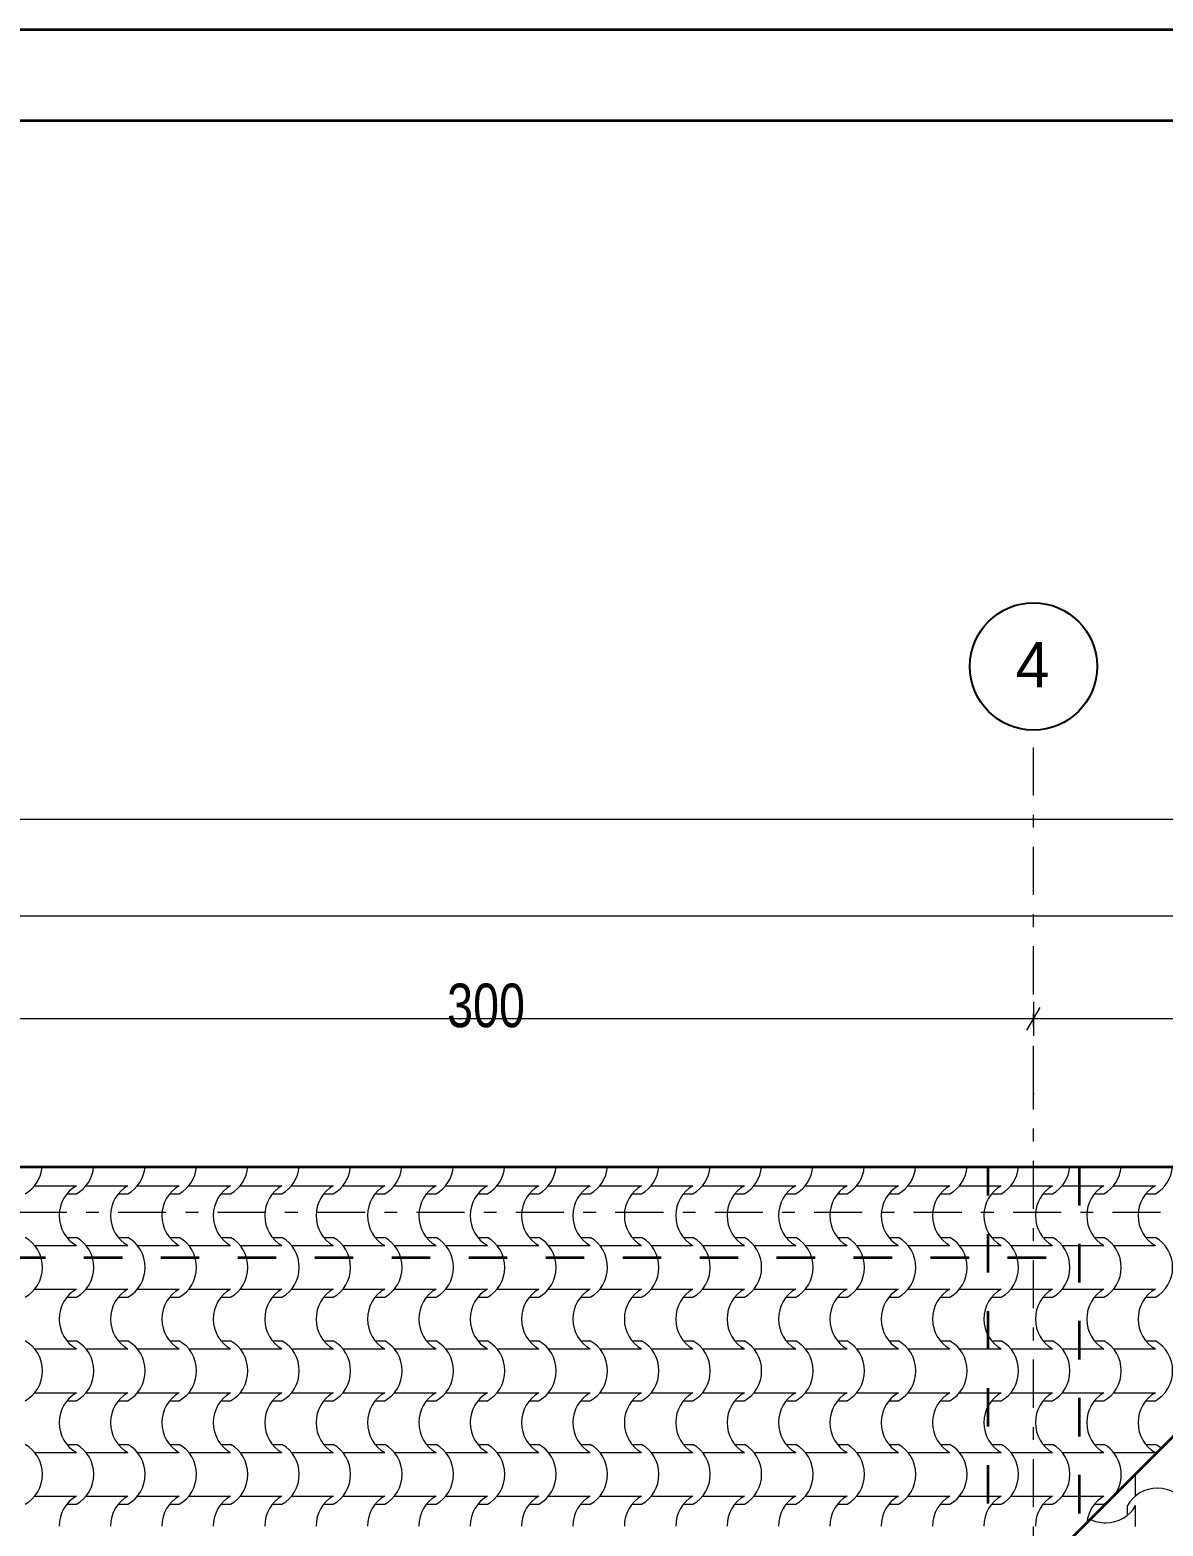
# Model space of a CAD drawing. Extents: x 1230 to 300706, y -1407 to 36108.
# Drawn here: x 249034 to 252150, y 12962 to 17075 of the extents above; entities that cross this region are included whole.
import ezdxf

# ---------------------------------------------------------------- set-up
doc = ezdxf.new("R2010")
doc.units = 0
doc.header["$LTSCALE"] = 5
doc.header["$MEASUREMENT"] = 0
doc.set_wipeout_variables(frame=1)
for name, pattern in [('- Двойно прекъснати линии', [1093.611073, 529.166651, -211.666656, 141.111112, -211.666656]), ('- Прекъснати линия', [423.333333, 211.666667, -211.666667]), ('Wipeout_Contour', [100000, 0, -100000])]:
    doc.linetypes.add(name, pattern=pattern)
for name, color, linetype, lineweight in [('1', 255, 'Continuous', 13), ('102', 254, 'Continuous', 15), ('41', 7, 'Continuous', 35), ('7', 7, 'Continuous', 25), ('85', 254, 'Continuous', 20)]:
    doc.layers.add(name, color=color, linetype=linetype, lineweight=lineweight)
doc.layers.add('65', color=7, linetype='Continuous', lineweight=20, true_color=0x4e4e4e)
doc.styles.add('GENERATED_STYLE_6', font='Cambria Math.ttf')

# ---------------------------------------------------------------- blocks, each defined once
blk = doc.blocks.new('*X44')
at = {"layer": '102', "color": 254, "linetype": 'Continuous', "lineweight": 15}
for p, q in [((265.94, 233.452), (267.086, 233.452)), ((267.086, 233.452), (268.232, 233.452)), ((267.705, 233.012), (268.232, 233.012)), ((268.765, 233.452), (269.911, 233.452)), ((269.911, 233.452), (271.057, 233.452)), ((270.53, 233.012), (271.057, 233.012)), ((271.591, 233.452), (272.736, 233.452)), ((272.736, 233.452), (273.882, 233.452)), ((273.356, 233.012), (273.882, 233.012)), ((274.416, 233.452), (275.562, 233.452)), ((275.562, 233.452), (276.708, 233.452)), ((276.181, 233.012), (276.708, 233.012)), ((277.241, 233.452), (278.387, 233.452)), ((278.387, 233.452), (279.533, 233.452)), ((279.006, 233.012), (279.533, 233.012)), ((280.067, 233.452), (281.213, 233.452)), ((281.213, 233.452), (282.359, 233.452)), ((281.832, 233.012), (282.359, 233.012)), ((282.892, 233.452), (284.038, 233.452)), ((284.038, 233.452), (285.184, 233.452)), ((284.657, 233.012), (285.184, 233.012)), ((285.718, 233.452), (286.863, 233.452)), ((286.863, 233.452), (288.009, 233.452)), ((287.483, 233.012), (288.009, 233.012)), ((288.543, 233.452), (289.689, 233.452)), ((289.689, 233.452), (290.835, 233.452)), ((290.308, 233.012), (290.835, 233.012)), ((291.368, 233.452), (292.514, 233.452)), ((292.514, 233.452), (293.66, 233.452)), ((293.133, 233.012), (293.66, 233.012)), ((294.194, 233.452), (295.34, 233.452)), ((295.34, 233.452), (296.485, 233.452)), ((295.959, 233.012), (296.485, 233.012)), ((297.019, 233.452), (298.165, 233.452)), ((298.165, 233.452), (299.311, 233.452)), ((298.784, 233.012), (299.311, 233.012)), ((299.845, 233.452), (300.99, 233.452)), ((300.99, 233.452), (302.136, 233.452)), ((301.609, 233.012), (302.136, 233.012)), ((302.67, 233.452), (303.816, 233.452)), ((303.816, 233.452), (304.962, 233.452)), ((304.435, 233.012), (304.962, 233.012)), ((305.495, 233.452), (306.641, 233.452)), ((306.641, 233.452), (307.787, 233.452)), ((307.26, 233.012), (307.787, 233.012)), ((308.321, 233.452), (309.467, 233.452)), ((309.467, 233.452), (310.612, 233.452)), ((310.086, 233.012), (310.612, 233.012)), ((311.146, 233.452), (312.292, 233.452)), ((312.292, 233.452), (313.438, 233.452)), ((312.911, 233.012), (313.438, 233.012)), ((313.972, 233.452), (315.117, 233.452)), ((315.117, 233.452), (316.263, 233.452)), ((315.736, 233.012), (316.263, 233.012)), ((316.797, 233.452), (317.943, 233.452)), ((317.943, 233.452), (319.089, 233.452)), ((318.562, 233.012), (319.089, 233.012)), ((319.622, 233.452), (320.768, 233.452)), ((320.768, 233.452), (321.914, 233.452)), ((321.387, 233.012), (321.914, 233.012)), ((322.448, 233.452), (323.594, 233.452)), ((323.594, 233.452), (324.739, 233.452)), ((324.213, 233.012), (324.739, 233.012)), ((325.273, 233.452), (326.419, 233.452)), ((326.419, 233.452), (327.565, 233.452)), ((327.038, 233.012), (327.565, 233.012)), ((267.705, 230.607), (268.232, 230.607)), ((270.53, 230.607), (271.057, 230.607)), ((273.356, 230.607), (273.882, 230.607)), ((276.181, 230.607), (276.708, 230.607)), ((279.006, 230.607), (279.533, 230.607)), ((281.832, 230.607), (282.359, 230.607)), ((284.657, 230.607), (285.184, 230.607)), ((287.483, 230.607), (288.009, 230.607)), ((290.308, 230.607), (290.835, 230.607)), ((293.133, 230.607), (293.66, 230.607)), ((295.959, 230.607), (296.485, 230.607)), ((298.784, 230.607), (299.311, 230.607)), ((301.609, 230.607), (302.136, 230.607)), ((304.435, 230.607), (304.962, 230.607)), ((307.26, 230.607), (307.787, 230.607)), ((310.086, 230.607), (310.612, 230.607)), ((312.911, 230.607), (313.438, 230.607)), ((315.736, 230.607), (316.263, 230.607)), ((318.562, 230.607), (319.089, 230.607)), ((321.387, 230.607), (321.914, 230.607)), ((324.213, 230.607), (324.739, 230.607)), ((327.038, 230.607), (327.565, 230.607)), ((265.94, 230.167), (267.086, 230.167)), ((267.086, 230.167), (268.232, 230.167)), ((268.765, 230.167), (269.911, 230.167)), ((269.911, 230.167), (271.057, 230.167)), ((271.591, 230.167), (272.736, 230.167)), ((272.736, 230.167), (273.882, 230.167)), ((274.416, 230.167), (275.562, 230.167)), ((275.562, 230.167), (276.708, 230.167)), ((277.241, 230.167), (278.387, 230.167)), ((278.387, 230.167), (279.533, 230.167)), ((280.067, 230.167), (281.213, 230.167)), ((281.213, 230.167), (282.359, 230.167)), ((282.892, 230.167), (284.038, 230.167)), ((284.038, 230.167), (285.184, 230.167)), ((285.718, 230.167), (286.863, 230.167)), ((286.863, 230.167), (288.009, 230.167)), ((288.543, 230.167), (289.689, 230.167)), ((289.689, 230.167), (290.835, 230.167)), ((291.368, 230.167), (292.514, 230.167)), ((292.514, 230.167), (293.66, 230.167)), ((294.194, 230.167), (295.34, 230.167)), ((295.34, 230.167), (296.485, 230.167)), ((297.019, 230.167), (298.165, 230.167)), ((298.165, 230.167), (299.311, 230.167)), ((299.845, 230.167), (300.99, 230.167)), ((300.99, 230.167), (302.136, 230.167)), ((302.67, 230.167), (303.816, 230.167)), ((303.816, 230.167), (304.962, 230.167)), ((305.495, 230.167), (306.641, 230.167)), ((306.641, 230.167), (307.787, 230.167)), ((308.321, 230.167), (309.467, 230.167)), ((309.467, 230.167), (310.612, 230.167)), ((311.146, 230.167), (312.292, 230.167)), ((312.292, 230.167), (313.438, 230.167)), ((313.972, 230.167), (315.117, 230.167)), ((315.117, 230.167), (316.263, 230.167)), ((316.797, 230.167), (317.943, 230.167)), ((317.943, 230.167), (319.089, 230.167)), ((319.622, 230.167), (320.768, 230.167)), ((320.768, 230.167), (321.914, 230.167)), ((322.448, 230.167), (323.594, 230.167)), ((323.594, 230.167), (324.739, 230.167)), ((325.273, 230.167), (326.419, 230.167)), ((326.419, 230.167), (327.565, 230.167)), ((265.94, 227.762), (267.086, 227.762)), ((267.086, 227.762), (268.232, 227.762)), ((267.705, 227.322), (268.232, 227.322)), ((268.765, 227.762), (269.911, 227.762)), ((269.911, 227.762), (271.057, 227.762)), ((270.53, 227.322), (271.057, 227.322)), ((271.591, 227.762), (272.736, 227.762)), ((272.736, 227.762), (273.882, 227.762)), ((273.356, 227.322), (273.882, 227.322)), ((274.416, 227.762), (275.562, 227.762)), ((275.562, 227.762), (276.708, 227.762)), ((276.181, 227.322), (276.708, 227.322)), ((277.241, 227.762), (278.387, 227.762)), ((278.387, 227.762), (279.533, 227.762)), ((279.006, 227.322), (279.533, 227.322)), ((280.067, 227.762), (281.213, 227.762)), ((281.213, 227.762), (282.359, 227.762)), ((281.832, 227.322), (282.359, 227.322)), ((282.892, 227.762), (284.038, 227.762)), ((284.038, 227.762), (285.184, 227.762)), ((284.657, 227.322), (285.184, 227.322)), ((285.718, 227.762), (286.863, 227.762)), ((286.863, 227.762), (288.009, 227.762)), ((287.483, 227.322), (288.009, 227.322)), ((288.543, 227.762), (289.689, 227.762)), ((289.689, 227.762), (290.835, 227.762)), ((290.308, 227.322), (290.835, 227.322)), ((291.368, 227.762), (292.514, 227.762)), ((292.514, 227.762), (293.66, 227.762)), ((293.133, 227.322), (293.66, 227.322)), ((294.194, 227.762), (295.34, 227.762)), ((295.34, 227.762), (296.485, 227.762)), ((295.959, 227.322), (296.485, 227.322)), ((297.019, 227.762), (298.165, 227.762)), ((298.165, 227.762), (299.311, 227.762)), ((298.784, 227.322), (299.311, 227.322)), ((299.845, 227.762), (300.99, 227.762)), ((300.99, 227.762), (302.136, 227.762)), ((301.609, 227.322), (302.136, 227.322)), ((302.67, 227.762), (303.816, 227.762)), ((303.816, 227.762), (304.962, 227.762)), ((304.435, 227.322), (304.962, 227.322)), ((305.495, 227.762), (306.641, 227.762)), ((306.641, 227.762), (307.787, 227.762)), ((307.26, 227.322), (307.787, 227.322)), ((308.321, 227.762), (309.467, 227.762)), ((309.467, 227.762), (310.612, 227.762)), ((310.086, 227.322), (310.612, 227.322)), ((311.146, 227.762), (312.292, 227.762)), ((312.292, 227.762), (313.438, 227.762)), ((312.911, 227.322), (313.438, 227.322)), ((313.972, 227.762), (315.117, 227.762)), ((315.117, 227.762), (316.263, 227.762)), ((315.736, 227.322), (316.263, 227.322)), ((316.797, 227.762), (317.943, 227.762)), ((317.943, 227.762), (319.089, 227.762)), ((318.562, 227.322), (319.089, 227.322)), ((319.622, 227.762), (320.768, 227.762)), ((320.768, 227.762), (321.914, 227.762)), ((321.387, 227.322), (321.914, 227.322)), ((322.448, 227.762), (323.594, 227.762)), ((323.594, 227.762), (324.739, 227.762)), ((324.213, 227.322), (324.739, 227.322)), ((325.273, 227.762), (326.419, 227.762)), ((326.419, 227.762), (327.565, 227.762)), ((327.038, 227.322), (327.565, 227.322)), ((267.705, 224.917), (268.232, 224.917)), ((270.53, 224.917), (271.057, 224.917)), ((273.356, 224.917), (273.882, 224.917)), ((276.181, 224.917), (276.708, 224.917)), ((279.006, 224.917), (279.533, 224.917)), ((281.832, 224.917), (282.359, 224.917)), ((284.657, 224.917), (285.184, 224.917)), ((287.483, 224.917), (288.009, 224.917)), ((290.308, 224.917), (290.835, 224.917)), ((293.133, 224.917), (293.66, 224.917)), ((295.959, 224.917), (296.485, 224.917)), ((298.784, 224.917), (299.311, 224.917)), ((301.609, 224.917), (302.136, 224.917)), ((304.435, 224.917), (304.962, 224.917)), ((307.26, 224.917), (307.787, 224.917)), ((310.086, 224.917), (310.612, 224.917)), ((312.911, 224.917), (313.438, 224.917)), ((315.736, 224.917), (316.263, 224.917)), ((318.562, 224.917), (319.089, 224.917)), ((321.387, 224.917), (321.914, 224.917)), ((324.213, 224.917), (324.739, 224.917)), ((327.038, 224.917), (327.565, 224.917)), ((265.94, 224.477), (267.086, 224.477)), ((267.086, 224.477), (268.232, 224.477)), ((268.765, 224.477), (269.911, 224.477)), ((269.911, 224.477), (271.057, 224.477)), ((271.591, 224.477), (272.736, 224.477)), ((272.736, 224.477), (273.882, 224.477)), ((274.416, 224.477), (275.562, 224.477)), ((275.562, 224.477), (276.708, 224.477)), ((277.241, 224.477), (278.387, 224.477)), ((278.387, 224.477), (279.533, 224.477)), ((280.067, 224.477), (281.213, 224.477)), ((281.213, 224.477), (282.359, 224.477)), ((282.892, 224.477), (284.038, 224.477)), ((284.038, 224.477), (285.184, 224.477)), ((285.718, 224.477), (286.863, 224.477)), ((286.863, 224.477), (288.009, 224.477)), ((288.543, 224.477), (289.689, 224.477)), ((289.689, 224.477), (290.835, 224.477)), ((291.368, 224.477), (292.514, 224.477)), ((292.514, 224.477), (293.66, 224.477)), ((294.194, 224.477), (295.34, 224.477)), ((295.34, 224.477), (296.485, 224.477)), ((297.019, 224.477), (298.165, 224.477)), ((298.165, 224.477), (299.311, 224.477)), ((299.845, 224.477), (300.99, 224.477)), ((300.99, 224.477), (302.136, 224.477)), ((302.67, 224.477), (303.816, 224.477)), ((303.816, 224.477), (304.962, 224.477)), ((305.495, 224.477), (306.641, 224.477)), ((306.641, 224.477), (307.787, 224.477)), ((308.321, 224.477), (309.467, 224.477)), ((309.467, 224.477), (310.612, 224.477)), ((311.146, 224.477), (312.292, 224.477)), ((312.292, 224.477), (313.438, 224.477)), ((313.972, 224.477), (315.117, 224.477)), ((315.117, 224.477), (316.263, 224.477)), ((316.797, 224.477), (317.943, 224.477)), ((317.943, 224.477), (319.089, 224.477)), ((319.622, 224.477), (320.768, 224.477)), ((320.768, 224.477), (321.914, 224.477)), ((322.448, 224.477), (323.594, 224.477)), ((323.594, 224.477), (324.739, 224.477)), ((325.273, 224.477), (326.419, 224.477)), ((326.419, 224.477), (327.565, 224.477)), ((265.94, 222.072), (267.086, 222.072)), ((267.086, 222.072), (268.232, 222.072)), ((267.705, 221.632), (268.232, 221.632)), ((268.765, 222.072), (269.911, 222.072)), ((269.911, 222.072), (271.057, 222.072)), ((270.53, 221.632), (271.057, 221.632)), ((271.591, 222.072), (272.736, 222.072)), ((272.736, 222.072), (273.882, 222.072)), ((273.356, 221.632), (273.882, 221.632)), ((274.416, 222.072), (275.562, 222.072)), ((275.562, 222.072), (276.708, 222.072)), ((276.181, 221.632), (276.708, 221.632)), ((277.241, 222.072), (278.387, 222.072)), ((278.387, 222.072), (279.533, 222.072)), ((279.006, 221.632), (279.533, 221.632)), ((280.067, 222.072), (281.213, 222.072)), ((281.213, 222.072), (282.359, 222.072)), ((281.832, 221.632), (282.359, 221.632)), ((282.892, 222.072), (284.038, 222.072)), ((284.038, 222.072), (285.184, 222.072)), ((284.657, 221.632), (285.184, 221.632)), ((285.718, 222.072), (286.863, 222.072)), ((286.863, 222.072), (288.009, 222.072)), ((287.483, 221.632), (288.009, 221.632)), ((288.543, 222.072), (289.689, 222.072)), ((289.689, 222.072), (290.835, 222.072)), ((290.308, 221.632), (290.835, 221.632)), ((291.368, 222.072), (292.514, 222.072)), ((292.514, 222.072), (293.66, 222.072)), ((293.133, 221.632), (293.66, 221.632)), ((294.194, 222.072), (295.34, 222.072)), ((295.34, 222.072), (296.485, 222.072)), ((295.959, 221.632), (296.485, 221.632)), ((297.019, 222.072), (298.165, 222.072)), ((298.165, 222.072), (299.311, 222.072)), ((298.784, 221.632), (299.311, 221.632)), ((299.845, 222.072), (300.99, 222.072)), ((300.99, 222.072), (302.136, 222.072)), ((301.609, 221.632), (302.136, 221.632)), ((302.67, 222.072), (303.816, 222.072)), ((303.816, 222.072), (304.962, 222.072)), ((304.435, 221.632), (304.962, 221.632)), ((305.495, 222.072), (306.641, 222.072)), ((306.641, 222.072), (307.787, 222.072)), ((307.26, 221.632), (307.787, 221.632)), ((308.321, 222.072), (309.467, 222.072)), ((309.467, 222.072), (310.612, 222.072)), ((310.086, 221.632), (310.612, 221.632)), ((311.146, 222.072), (312.292, 222.072)), ((312.292, 222.072), (313.438, 222.072)), ((312.911, 221.632), (313.438, 221.632)), ((313.972, 222.072), (315.117, 222.072)), ((315.117, 222.072), (316.263, 222.072)), ((315.736, 221.632), (316.263, 221.632)), ((316.797, 222.072), (317.943, 222.072)), ((317.943, 222.072), (319.089, 222.072)), ((318.562, 221.632), (319.089, 221.632)), ((319.622, 222.072), (320.768, 222.072)), ((320.768, 222.072), (321.914, 222.072)), ((321.387, 221.632), (321.914, 221.632)), ((322.448, 222.072), (323.594, 222.072)), ((323.594, 222.072), (324.739, 222.072)), ((324.213, 221.632), (324.739, 221.632)), ((325.273, 222.072), (326.419, 222.072)), ((326.419, 222.072), (327.565, 222.072)), ((327.038, 221.632), (327.565, 221.632)), ((267.705, 219.228), (268.232, 219.228)), ((270.53, 219.228), (271.057, 219.228)), ((273.356, 219.228), (273.882, 219.228)), ((276.181, 219.228), (276.708, 219.228)), ((279.006, 219.228), (279.533, 219.228)), ((281.832, 219.228), (282.359, 219.228)), ((284.657, 219.228), (285.184, 219.228)), ((287.483, 219.228), (288.009, 219.228)), ((290.308, 219.228), (290.835, 219.228)), ((293.133, 219.228), (293.66, 219.228)), ((295.959, 219.228), (296.485, 219.228)), ((298.784, 219.228), (299.311, 219.228)), ((301.609, 219.228), (302.136, 219.228)), ((304.435, 219.228), (304.962, 219.228)), ((307.26, 219.228), (307.787, 219.228)), ((310.086, 219.228), (310.612, 219.228)), ((312.911, 219.228), (313.438, 219.228)), ((315.736, 219.228), (316.263, 219.228)), ((318.562, 219.228), (319.089, 219.228)), ((321.387, 219.228), (321.914, 219.228)), ((324.213, 219.228), (324.739, 219.228)), ((327.038, 219.228), (327.565, 219.228)), ((265.94, 218.788), (267.086, 218.788)), ((267.086, 218.788), (268.232, 218.788)), ((268.765, 218.788), (269.911, 218.788)), ((269.911, 218.788), (271.057, 218.788)), ((271.591, 218.788), (272.736, 218.788)), ((272.736, 218.788), (273.882, 218.788)), ((274.416, 218.788), (275.562, 218.788)), ((275.562, 218.788), (276.708, 218.788)), ((277.241, 218.788), (278.387, 218.788)), ((278.387, 218.788), (279.533, 218.788)), ((280.067, 218.788), (281.213, 218.788)), ((281.213, 218.788), (282.359, 218.788)), ((282.892, 218.788), (284.038, 218.788)), ((284.038, 218.788), (285.184, 218.788)), ((285.718, 218.788), (286.863, 218.788)), ((286.863, 218.788), (288.009, 218.788)), ((288.543, 218.788), (289.689, 218.788)), ((289.689, 218.788), (290.835, 218.788)), ((291.368, 218.788), (292.514, 218.788)), ((292.514, 218.788), (293.66, 218.788)), ((294.194, 218.788), (295.34, 218.788)), ((295.34, 218.788), (296.485, 218.788)), ((297.019, 218.788), (298.165, 218.788)), ((298.165, 218.788), (299.311, 218.788)), ((299.845, 218.788), (300.99, 218.788)), ((300.99, 218.788), (302.136, 218.788)), ((302.67, 218.788), (303.816, 218.788)), ((303.816, 218.788), (304.962, 218.788)), ((305.495, 218.788), (306.641, 218.788)), ((306.641, 218.788), (307.787, 218.788)), ((308.321, 218.788), (309.467, 218.788)), ((309.467, 218.788), (310.612, 218.788)), ((311.146, 218.788), (312.292, 218.788)), ((312.292, 218.788), (313.438, 218.788)), ((313.972, 218.788), (315.117, 218.788)), ((315.117, 218.788), (316.263, 218.788)), ((316.797, 218.788), (317.943, 218.788)), ((317.943, 218.788), (319.089, 218.788)), ((319.622, 218.788), (320.768, 218.788)), ((320.768, 218.788), (321.914, 218.788)), ((322.448, 218.788), (323.594, 218.788)), ((323.594, 218.788), (324.739, 218.788)), ((325.273, 218.788), (326.419, 218.788)), ((326.419, 218.788), (327.565, 218.788)), ((265.94, 216.383), (267.086, 216.383)), ((267.086, 216.383), (268.232, 216.383)), ((268.765, 216.383), (269.911, 216.383)), ((269.911, 216.383), (271.057, 216.383)), ((271.591, 216.383), (272.736, 216.383)), ((272.736, 216.383), (273.882, 216.383)), ((274.416, 216.383), (275.562, 216.383)), ((275.562, 216.383), (276.708, 216.383)), ((277.241, 216.383), (278.387, 216.383)), ((278.387, 216.383), (279.533, 216.383)), ((280.067, 216.383), (281.213, 216.383)), ((281.213, 216.383), (282.359, 216.383)), ((282.892, 216.383), (284.038, 216.383)), ((284.038, 216.383), (285.184, 216.383)), ((285.718, 216.383), (286.863, 216.383)), ((286.863, 216.383), (288.009, 216.383)), ((288.543, 216.383), (289.689, 216.383)), ((289.689, 216.383), (290.835, 216.383)), ((291.368, 216.383), (292.514, 216.383)), ((292.514, 216.383), (293.66, 216.383)), ((294.194, 216.383), (295.34, 216.383)), ((295.34, 216.383), (296.485, 216.383)), ((297.019, 216.383), (298.165, 216.383)), ((298.165, 216.383), (299.311, 216.383)), ((299.845, 216.383), (300.99, 216.383)), ((300.99, 216.383), (302.136, 216.383)), ((302.67, 216.383), (303.816, 216.383)), ((303.816, 216.383), (304.962, 216.383)), ((305.495, 216.383), (306.641, 216.383)), ((306.641, 216.383), (307.787, 216.383)), ((308.321, 216.383), (309.467, 216.383)), ((309.467, 216.383), (310.612, 216.383)), ((311.146, 216.383), (312.292, 216.383)), ((312.292, 216.383), (313.438, 216.383)), ((313.972, 216.383), (315.117, 216.383)), ((315.117, 216.383), (316.263, 216.383)), ((316.797, 216.383), (317.943, 216.383)), ((317.943, 216.383), (319.089, 216.383)), ((319.622, 216.383), (320.768, 216.383)), ((320.768, 216.383), (321.914, 216.383)), ((322.448, 216.383), (323.594, 216.383)), ((323.594, 216.383), (324.739, 216.383)), ((267.705, 215.943), (268.232, 215.943)), ((270.53, 215.943), (271.057, 215.943)), ((273.356, 215.943), (273.882, 215.943)), ((276.181, 215.943), (276.708, 215.943)), ((279.006, 215.943), (279.533, 215.943)), ((281.832, 215.943), (282.359, 215.943)), ((284.657, 215.943), (285.184, 215.943)), ((287.483, 215.943), (288.009, 215.943)), ((290.308, 215.943), (290.835, 215.943)), ((293.133, 215.943), (293.66, 215.943)), ((295.959, 215.943), (296.485, 215.943)), ((298.784, 215.943), (299.311, 215.943)), ((301.609, 215.943), (302.136, 215.943)), ((304.435, 215.943), (304.962, 215.943)), ((307.26, 215.943), (307.787, 215.943)), ((310.086, 215.943), (310.612, 215.943)), ((312.911, 215.943), (313.438, 215.943)), ((315.736, 215.943), (316.263, 215.943)), ((318.562, 215.943), (319.089, 215.943)), ((321.387, 215.943), (321.914, 215.943)), ((324.213, 215.943), (324.739, 215.943))]:
    blk.add_line(p, q, dxfattribs=at)
for centre, major_axis, start_param, end_param in [((264.63, 234.654), (0, 1.839), 3.607672, 4.627319), ((267.455, 234.654), (0, 1.839), 3.607672, 4.627319), ((270.281, 234.654), (0, 1.839), 3.607672, 4.627319), ((273.106, 234.654), (0, 1.839), 3.607672, 4.627319), ((275.931, 234.654), (0, 1.839), 3.607672, 4.627319), ((278.757, 234.654), (0, 1.839), 3.607672, 4.627319), ((281.582, 234.654), (0, 1.839), 3.607672, 4.627319), ((284.408, 234.654), (0, 1.839), 3.607672, 4.627319), ((287.233, 234.654), (0, 1.839), 3.607672, 4.627319), ((290.058, 234.654), (0, 1.839), 3.607672, 4.627319), ((292.884, 234.654), (0, 1.839), 3.607672, 4.627319), ((295.709, 234.654), (0, 1.839), 3.607672, 4.627319), ((298.534, 234.654), (0, 1.839), 3.607672, 4.627319), ((301.36, 234.654), (0, 1.839), 3.607672, 4.627319), ((304.185, 234.654), (0, 1.839), 3.607672, 4.627319), ((307.011, 234.654), (0, 1.839), 3.607672, 4.627319), ((309.836, 234.654), (0, 1.839), 3.607672, 4.627319), ((312.661, 234.654), (0, 1.839), 3.607672, 4.627319), ((315.487, 234.654), (0, 1.839), 3.607672, 4.627319), ((318.312, 234.654), (0, 1.839), 3.607672, 4.627319), ((321.138, 234.654), (0, 1.839), 3.607672, 4.627319), ((323.963, 234.654), (0, 1.839), 3.607672, 4.627319), ((326.788, 234.654), (0, 1.839), 3.607672, 4.627319), ((269.02, 231.804), (0, 1.849), 0.471039, 1.56782), ((271.846, 231.804), (0, 1.849), 0.471039, 1.56782), ((274.671, 231.804), (0, 1.849), 0.471039, 1.56782), ((277.496, 231.804), (0, 1.849), 0.471039, 1.56782), ((280.322, 231.804), (0, 1.849), 0.471039, 1.56782), ((283.147, 231.804), (0, 1.849), 0.471039, 1.56782), ((285.973, 231.804), (0, 1.849), 0.471039, 1.56782), ((288.798, 231.804), (0, 1.849), 0.471039, 1.56782), ((291.623, 231.804), (0, 1.849), 0.471039, 1.56782), ((294.449, 231.804), (0, 1.849), 0.471039, 1.56782), ((297.274, 231.804), (0, 1.849), 0.471039, 1.56782), ((300.1, 231.804), (0, 1.849), 0.471039, 1.56782), ((302.925, 231.804), (0, 1.849), 0.471039, 1.56782), ((305.75, 231.804), (0, 1.849), 0.471039, 1.56782), ((308.576, 231.804), (0, 1.849), 0.471039, 1.56782), ((311.401, 231.804), (0, 1.849), 0.471039, 1.56782), ((314.226, 231.804), (0, 1.849), 0.471039, 1.56782), ((317.052, 231.804), (0, 1.849), 0.471039, 1.56782), ((319.877, 231.804), (0, 1.849), 0.471039, 1.56782), ((322.703, 231.804), (0, 1.849), 0.471039, 1.56782), ((325.528, 231.804), (0, 1.849), 0.471039, 1.56782), ((328.353, 231.804), (0, 1.849), 0.471039, 1.56782), ((269.02, 231.815), (0, 1.849), 1.573772, 2.670554), ((271.846, 231.815), (0, 1.849), 1.573772, 2.670554), ((274.671, 231.815), (0, 1.849), 1.573772, 2.670554), ((277.496, 231.815), (0, 1.849), 1.573772, 2.670554), ((280.322, 231.815), (0, 1.849), 1.573772, 2.670554), ((283.147, 231.815), (0, 1.849), 1.573772, 2.670554), ((285.973, 231.815), (0, 1.849), 1.573772, 2.670554), ((288.798, 231.815), (0, 1.849), 1.573772, 2.670554), ((291.623, 231.815), (0, 1.849), 1.573772, 2.670554), ((294.449, 231.815), (0, 1.849), 1.573772, 2.670554), ((297.274, 231.815), (0, 1.849), 1.573772, 2.670554), ((300.1, 231.815), (0, 1.849), 1.573772, 2.670554), ((302.925, 231.815), (0, 1.849), 1.573772, 2.670554), ((305.75, 231.815), (0, 1.849), 1.573772, 2.670554), ((308.576, 231.815), (0, 1.849), 1.573772, 2.670554), ((311.401, 231.815), (0, 1.849), 1.573772, 2.670554), ((314.226, 231.815), (0, 1.849), 1.573772, 2.670554), ((317.052, 231.815), (0, 1.849), 1.573772, 2.670554), ((319.877, 231.815), (0, 1.849), 1.573772, 2.670554), ((322.703, 231.815), (0, 1.849), 1.573772, 2.670554), ((325.528, 231.815), (0, 1.849), 1.573772, 2.670554), ((328.353, 231.815), (0, 1.849), 1.573772, 2.670554), ((264.63, 228.964), (0, 1.839), 3.607672, 5.817106), ((267.455, 228.964), (0, 1.839), 3.607672, 5.817106), ((270.281, 228.964), (0, 1.839), 3.607672, 5.817106), ((273.106, 228.964), (0, 1.839), 3.607672, 5.817106), ((275.931, 228.964), (0, 1.839), 3.607672, 5.817106), ((278.757, 228.964), (0, 1.839), 3.607672, 5.817106), ((281.582, 228.964), (0, 1.839), 3.607672, 5.817106), ((284.408, 228.964), (0, 1.839), 3.607672, 5.817106), ((287.233, 228.964), (0, 1.839), 3.607672, 5.817106), ((290.058, 228.964), (0, 1.839), 3.607672, 5.817106), ((292.884, 228.964), (0, 1.839), 3.607672, 5.817106), ((295.709, 228.964), (0, 1.839), 3.607672, 5.817106), ((298.534, 228.964), (0, 1.839), 3.607672, 5.817106), ((301.36, 228.964), (0, 1.839), 3.607672, 5.817106), ((304.185, 228.964), (0, 1.839), 3.607672, 5.817106), ((307.011, 228.964), (0, 1.839), 3.607672, 5.817106), ((309.836, 228.964), (0, 1.839), 3.607672, 5.817106), ((312.661, 228.964), (0, 1.839), 3.607672, 5.817106), ((315.487, 228.964), (0, 1.839), 3.607672, 5.817106), ((318.312, 228.964), (0, 1.839), 3.607672, 5.817106), ((321.138, 228.964), (0, 1.839), 3.607672, 5.817106), ((323.963, 228.964), (0, 1.839), 3.607672, 5.817106), ((326.788, 228.964), (0, 1.839), 3.607672, 5.817106), ((269.02, 226.114), (0, 1.849), 0.471039, 1.56782), ((271.846, 226.114), (0, 1.849), 0.471039, 1.56782), ((274.671, 226.114), (0, 1.849), 0.471039, 1.56782), ((277.496, 226.114), (0, 1.849), 0.471039, 1.56782), ((280.322, 226.114), (0, 1.849), 0.471039, 1.56782), ((283.147, 226.114), (0, 1.849), 0.471039, 1.56782), ((285.973, 226.114), (0, 1.849), 0.471039, 1.56782), ((288.798, 226.114), (0, 1.849), 0.471039, 1.56782), ((291.623, 226.114), (0, 1.849), 0.471039, 1.56782), ((294.449, 226.114), (0, 1.849), 0.471039, 1.56782), ((297.274, 226.114), (0, 1.849), 0.471039, 1.56782), ((300.1, 226.114), (0, 1.849), 0.471039, 1.56782), ((302.925, 226.114), (0, 1.849), 0.471039, 1.56782), ((305.75, 226.114), (0, 1.849), 0.471039, 1.56782), ((308.576, 226.114), (0, 1.849), 0.471039, 1.56782), ((311.401, 226.114), (0, 1.849), 0.471039, 1.56782), ((314.226, 226.114), (0, 1.849), 0.471039, 1.56782), ((317.052, 226.114), (0, 1.849), 0.471039, 1.56782), ((319.877, 226.114), (0, 1.849), 0.471039, 1.56782), ((322.703, 226.114), (0, 1.849), 0.471039, 1.56782), ((325.528, 226.114), (0, 1.849), 0.471039, 1.56782), ((328.353, 226.114), (0, 1.849), 0.471039, 1.56782), ((269.02, 226.125), (0, 1.849), 1.573772, 2.670554), ((271.846, 226.125), (0, 1.849), 1.573772, 2.670554), ((274.671, 226.125), (0, 1.849), 1.573772, 2.670554), ((277.496, 226.125), (0, 1.849), 1.573772, 2.670554), ((280.322, 226.125), (0, 1.849), 1.573772, 2.670554), ((283.147, 226.125), (0, 1.849), 1.573772, 2.670554), ((285.973, 226.125), (0, 1.849), 1.573772, 2.670554), ((288.798, 226.125), (0, 1.849), 1.573772, 2.670554), ((291.623, 226.125), (0, 1.849), 1.573772, 2.670554), ((294.449, 226.125), (0, 1.849), 1.573772, 2.670554), ((297.274, 226.125), (0, 1.849), 1.573772, 2.670554), ((300.1, 226.125), (0, 1.849), 1.573772, 2.670554), ((302.925, 226.125), (0, 1.849), 1.573772, 2.670554), ((305.75, 226.125), (0, 1.849), 1.573772, 2.670554), ((308.576, 226.125), (0, 1.849), 1.573772, 2.670554), ((311.401, 226.125), (0, 1.849), 1.573772, 2.670554), ((314.226, 226.125), (0, 1.849), 1.573772, 2.670554), ((317.052, 226.125), (0, 1.849), 1.573772, 2.670554), ((319.877, 226.125), (0, 1.849), 1.573772, 2.670554), ((322.703, 226.125), (0, 1.849), 1.573772, 2.670554), ((325.528, 226.125), (0, 1.849), 1.573772, 2.670554), ((328.353, 226.125), (0, 1.849), 1.573772, 2.670554), ((264.63, 223.275), (0, 1.839), 3.607672, 5.817106), ((267.455, 223.275), (0, 1.839), 3.607672, 5.817106), ((270.281, 223.275), (0, 1.839), 3.607672, 5.817106), ((273.106, 223.275), (0, 1.839), 3.607672, 5.817106), ((275.931, 223.275), (0, 1.839), 3.607672, 5.817106), ((278.757, 223.275), (0, 1.839), 3.607672, 5.817106), ((281.582, 223.275), (0, 1.839), 3.607672, 5.817106), ((284.408, 223.275), (0, 1.839), 3.607672, 5.817106), ((287.233, 223.275), (0, 1.839), 3.607672, 5.817106), ((290.058, 223.275), (0, 1.839), 3.607672, 5.817106), ((292.884, 223.275), (0, 1.839), 3.607672, 5.817106), ((295.709, 223.275), (0, 1.839), 3.607672, 5.817106), ((298.534, 223.275), (0, 1.839), 3.607672, 5.817106), ((301.36, 223.275), (0, 1.839), 3.607672, 5.817106), ((304.185, 223.275), (0, 1.839), 3.607672, 5.817106), ((307.011, 223.275), (0, 1.839), 3.607672, 5.817106), ((309.836, 223.275), (0, 1.839), 3.607672, 5.817106), ((312.661, 223.275), (0, 1.839), 3.607672, 5.817106), ((315.487, 223.275), (0, 1.839), 3.607672, 5.817106), ((318.312, 223.275), (0, 1.839), 3.607672, 5.817106), ((321.138, 223.275), (0, 1.839), 3.607672, 5.817106), ((323.963, 223.275), (0, 1.839), 3.607672, 5.817106), ((326.788, 223.275), (0, 1.839), 3.607672, 5.817106), ((269.02, 220.425), (0, 1.849), 0.471039, 1.56782), ((271.846, 220.425), (0, 1.849), 0.471039, 1.56782), ((274.671, 220.425), (0, 1.849), 0.471039, 1.56782), ((277.496, 220.425), (0, 1.849), 0.471039, 1.56782), ((280.322, 220.425), (0, 1.849), 0.471039, 1.56782), ((283.147, 220.425), (0, 1.849), 0.471039, 1.56782), ((285.973, 220.425), (0, 1.849), 0.471039, 1.56782), ((288.798, 220.425), (0, 1.849), 0.471039, 1.56782), ((291.623, 220.425), (0, 1.849), 0.471039, 1.56782), ((294.449, 220.425), (0, 1.849), 0.471039, 1.56782), ((297.274, 220.425), (0, 1.849), 0.471039, 1.56782), ((300.1, 220.425), (0, 1.849), 0.471039, 1.56782), ((302.925, 220.425), (0, 1.849), 0.471039, 1.56782), ((305.75, 220.425), (0, 1.849), 0.471039, 1.56782), ((308.576, 220.425), (0, 1.849), 0.471039, 1.56782), ((311.401, 220.425), (0, 1.849), 0.471039, 1.56782), ((314.226, 220.425), (0, 1.849), 0.471039, 1.56782), ((317.052, 220.425), (0, 1.849), 0.471039, 1.56782), ((319.877, 220.425), (0, 1.849), 0.471039, 1.56782), ((322.703, 220.425), (0, 1.849), 0.471039, 1.56782), ((325.528, 220.425), (0, 1.849), 0.471039, 1.56782), ((328.353, 220.425), (0, 1.849), 0.471039, 1.56782), ((269.02, 220.436), (0, 1.849), 1.573772, 2.670554), ((271.846, 220.436), (0, 1.849), 1.573772, 2.670554), ((274.671, 220.436), (0, 1.849), 1.573772, 2.670554), ((277.496, 220.436), (0, 1.849), 1.573772, 2.670554), ((280.322, 220.436), (0, 1.849), 1.573772, 2.670554), ((283.147, 220.436), (0, 1.849), 1.573772, 2.670554), ((285.973, 220.436), (0, 1.849), 1.573772, 2.670554), ((288.798, 220.436), (0, 1.849), 1.573772, 2.670554), ((291.623, 220.436), (0, 1.849), 1.573772, 2.670554), ((294.449, 220.436), (0, 1.849), 1.573772, 2.670554), ((297.274, 220.436), (0, 1.849), 1.573772, 2.670554), ((300.1, 220.436), (0, 1.849), 1.573772, 2.670554), ((302.925, 220.436), (0, 1.849), 1.573772, 2.670554), ((305.75, 220.436), (0, 1.849), 1.573772, 2.670554), ((308.576, 220.436), (0, 1.849), 1.573772, 2.670554), ((311.401, 220.436), (0, 1.849), 1.573772, 2.670554), ((314.226, 220.436), (0, 1.849), 1.573772, 2.670554), ((317.052, 220.436), (0, 1.849), 1.573772, 2.670554), ((319.877, 220.436), (0, 1.849), 1.573772, 2.670554), ((322.703, 220.436), (0, 1.849), 1.573772, 2.670554), ((325.528, 220.436), (0, 1.849), 1.573772, 2.670554), ((328.353, 220.436), (0, 1.849), 1.573772, 2.670554), ((264.63, 217.585), (0, 1.839), 3.607672, 5.817106), ((267.455, 217.585), (0, 1.839), 3.607672, 5.817106), ((270.281, 217.585), (0, 1.839), 3.607672, 5.817106), ((273.106, 217.585), (0, 1.839), 3.607672, 5.817106), ((275.931, 217.585), (0, 1.839), 3.607672, 5.817106), ((278.757, 217.585), (0, 1.839), 3.607672, 5.817106), ((281.582, 217.585), (0, 1.839), 3.607672, 5.817106), ((284.408, 217.585), (0, 1.839), 3.607672, 5.817106), ((287.233, 217.585), (0, 1.839), 3.607672, 5.817106), ((290.058, 217.585), (0, 1.839), 3.607672, 5.817106), ((292.884, 217.585), (0, 1.839), 3.607672, 5.817106), ((295.709, 217.585), (0, 1.839), 3.607672, 5.817106), ((298.534, 217.585), (0, 1.839), 3.607672, 5.817106), ((301.36, 217.585), (0, 1.839), 3.607672, 5.817106), ((304.185, 217.585), (0, 1.839), 3.607672, 5.817106), ((307.011, 217.585), (0, 1.839), 3.607672, 5.817106), ((309.836, 217.585), (0, 1.839), 3.607672, 5.817106), ((312.661, 217.585), (0, 1.839), 3.607672, 5.817106), ((315.487, 217.585), (0, 1.839), 3.607672, 5.817106), ((318.312, 217.585), (0, 1.839), 3.607672, 5.817106), ((321.138, 217.585), (0, 1.839), 3.607672, 5.817106), ((323.963, 217.585), (0, 1.839), 4.042877, 5.817106), ((326.788, 217.585), (0, 1.839), 5.597751, 5.817106), ((269.02, 214.735), (0, 1.849), 0.471039, 1.56782), ((271.846, 214.735), (0, 1.849), 0.471039, 1.56782), ((274.671, 214.735), (0, 1.849), 0.471039, 1.56782), ((277.496, 214.735), (0, 1.849), 0.471039, 1.56782), ((280.322, 214.735), (0, 1.849), 0.471039, 1.56782), ((283.147, 214.735), (0, 1.849), 0.471039, 1.56782), ((285.973, 214.735), (0, 1.849), 0.471039, 1.56782), ((288.798, 214.735), (0, 1.849), 0.471039, 1.56782), ((291.623, 214.735), (0, 1.849), 0.471039, 1.56782), ((294.449, 214.735), (0, 1.849), 0.471039, 1.56782), ((297.274, 214.735), (0, 1.849), 0.471039, 1.56782), ((300.1, 214.735), (0, 1.849), 0.471039, 1.56782), ((302.925, 214.735), (0, 1.849), 0.471039, 1.56782), ((305.75, 214.735), (0, 1.849), 0.471039, 1.56782), ((308.576, 214.735), (0, 1.849), 0.471039, 1.56782), ((311.401, 214.735), (0, 1.849), 0.471039, 1.56782), ((314.226, 214.735), (0, 1.849), 0.471039, 1.56782), ((317.052, 214.735), (0, 1.849), 0.471039, 1.56782), ((319.877, 214.735), (0, 1.849), 0.471039, 1.56782), ((322.703, 214.735), (0, 1.849), 0.471039, 1.56782), ((325.528, 214.735), (0, 1.849), 0.471039, 1.467276), ((323.963, 217.585), (0, 1.839), 3.607672, 3.748943)]:
    blk.add_ellipse(centre, major_axis=major_axis, ratio=0.939693, start_param=start_param, end_param=end_param, dxfattribs=at)
blk = doc.blocks.new('*X48')
at = {"layer": '102', "color": 254, "linetype": 'Continuous', "lineweight": 15}
for p, q in [((326.478, 217.545), (326.478, 217.605)), ((326.478, 216.4), (326.478, 217.545)), ((326.038, 215.339), (326.038, 215.866)), ((326.478, 214.72), (326.478, 215.866))]:
    blk.add_line(p, q, dxfattribs=at)
for centre, major_axis, start_param, end_param in [((327.68, 215.09), (-1.839, 0), 3.607672, 5.817106), ((324.83, 216.655), (-1.849, 0), 1.573772, 2.670554), ((324.841, 216.655), (-1.849, 0), 1.090602, 1.56782)]:
    blk.add_ellipse(centre, major_axis=major_axis, ratio=0.939693, start_param=start_param, end_param=end_param, dxfattribs=at)

msp = doc.modelspace()

# ---------------------------------------------------------------- linework, layer by layer
at = {"layer": '1', "linetype": '- Двойно прекъснати линии', "lineweight": 13, "ltscale": 0.05}
msp.add_line((251793.9, 14150.5), (251793.9, 15150.5), dxfattribs=at)
at = {"layer": '1', "color": 250, "linetype": '- Двойно прекъснати линии', "lineweight": 13, "true_color": 0x2b2b2b}
msp.add_point((251793.9, 14150.5), dxfattribs=at)
msp.add_point((251793.9, 14150.5), dxfattribs=at)
at = {"layer": '41', "linetype": 'Continuous', "lineweight": 35, "ltscale": 0.1, "flags": 128}
for points in [[(256750.7, 17075.4), (235750.7, 17075.4), (235750.7, 2225.4), (256750.7, 2225.4)], [(256500.7, 16825.4), (237000.7, 16825.4), (237000.7, 2475.4), (256500.7, 2475.4)]]:
    msp.add_lwpolyline(points, close=True, dxfattribs=at)
at = {"layer": '7', "linetype": 'Continuous', "lineweight": 25}
msp.add_circle((251793.9, 15325.5), 175, dxfattribs=at)
at = {"layer": '85', "linetype": 'Continuous', "lineweight": 20, "ltscale": 0.05}
for p, q in [((253719.3, 14904.8), (239419.3, 14904.8)), ((253719.3, 14639.2), (239919.3, 14639.2)), ((251793.9, 14403.9), (251793.9, 14310.2)), ((251793.9, 14357.1), (248793.9, 14357.1)), ((251775.9, 14325.8), (251812, 14388.3)), ((253719.3, 14357.1), (251793.9, 14357.1))]:
    msp.add_line(p, q, dxfattribs=at)

# ---------------------------------------------------------------- texts
at = {"layer": '1', "linetype": 'Continuous', "lineweight": 13, "style": 'GENERATED_STYLE_6'}
for s, insert, char_height, attachment_point in [('\\A1;{\\pql;\\pt0;\\fCentury Gothic|b0|i0|c0|p34;4}', (251745.1, 15393), 125, 1), ('\\A1;{\\W0.800000x;\\pql;\\fCentury Gothic|b0|i0|c0|p34;300}', (250181.4, 14332.1), 120, 7)]:
    msp.add_mtext(s, dxfattribs=dict(at, insert=insert, char_height=char_height, attachment_point=attachment_point))

# ---------------------------------------------------------------- next in the draw order: wipeouts: each hides what was drawn before it
at = {"color": 254, "linetype": 'Wipeout_Contour', "lineweight": 0, "ltscale": 1886.276001}
msp.add_wipeout([(252919.3, 13950.3), (246169.3, 13950.3), (246169.3, 7800.3), (246919.3, 7050.3), (252919.3, 7050.3), (249469.3, 10500.3)], dxfattribs=at)

# ---------------------------------------------------------------- next in the draw order: linework, layer by layer
at = {"layer": '41', "color": 7, "linetype": 'Continuous', "lineweight": 35, "ltscale": 0.1, "flags": 128}
for points in [[(246169.3, 13950.3), (252919.3, 13950.3)], [(252919.3, 13950.3), (249469.3, 10500.3)]]:
    msp.add_lwpolyline(points, dxfattribs=at)

# ---------------------------------------------------------------- next in the draw order: block references
at = {"layer": '65', "color": 251, "linetype": 'Continuous', "lineweight": 20, "true_color": 0x4e4e4e, "xscale": 50.00002355911847, "yscale": 50.00002355911847, "zscale": 50.00002355911847}
msp.add_blockref('*X44', (235750.7, 2225.4), dxfattribs=at)

# ---------------------------------------------------------------- next in the draw order: wipeouts: each hides what was drawn before it
at = {"color": 254, "linetype": 'Wipeout_Contour', "lineweight": 0, "ltscale": 1134.820648}
msp.add_wipeout([(253719.3, 13950.3), (250269.3, 10500.3), (253719.3, 7050.3)], dxfattribs=at)

# ---------------------------------------------------------------- next in the draw order: wipeouts: each hides what was drawn before it
at = {"color": 254, "linetype": 'Wipeout_Contour', "lineweight": 0, "ltscale": 1499.526525}
msp.add_wipeout([(252919.3, 13950.3), (249469.3, 10500.3), (250269.3, 10500.3), (253719.3, 13950.3)], dxfattribs=at)

# ---------------------------------------------------------------- next in the draw order: linework, layer by layer
at = {"layer": '1', "linetype": '- Двойно прекъснати линии', "lineweight": 13, "ltscale": 0.05}
for p, q in [((251793.9, 6726), (251793.9, 14150.5)), ((239434.5, 13825.3), (254120, 13825.3))]:
    msp.add_line(p, q, dxfattribs=at)
at = {"layer": '41', "color": 7, "linetype": '- Прекъснати линия', "lineweight": 35, "ltscale": 0.1, "flags": 128}
for points in [[(239919.3, 7050.3), (239919.3, 13950.3), (253719.3, 13950.3), (253719.3, 7050.3)], [(240169.3, 7050.3), (240169.3, 13700.3), (251919.3, 13700.3)]]:
    msp.add_lwpolyline(points, dxfattribs=at)
at = {"layer": '41', "color": 7, "linetype": 'Continuous', "lineweight": 35, "ltscale": 0.1, "flags": 128}
msp.add_lwpolyline([(249469.3, 10500.3), (252919.3, 13950.3)], dxfattribs=at)
at = {"layer": '41', "color": 7, "linetype": '- Прекъснати линия', "lineweight": 35, "ltscale": 0.1, "flags": 128}
msp.add_lwpolyline([(251919.3, 13949.8), (251919.3, 7050.3), (251669.3, 7050.3), (251669.3, 13949.8)], close=True, dxfattribs=at)

# ---------------------------------------------------------------- next in the draw order: block references
at = {"layer": '65', "color": 251, "linetype": 'Continuous', "lineweight": 20, "true_color": 0x4e4e4e, "xscale": 50.00002355911847, "yscale": 50.00002355911847, "zscale": 50.00002355911847}
msp.add_blockref('*X48', (235750.7, 2225.4), dxfattribs=at)

doc.saveas('drawing.dxf')
